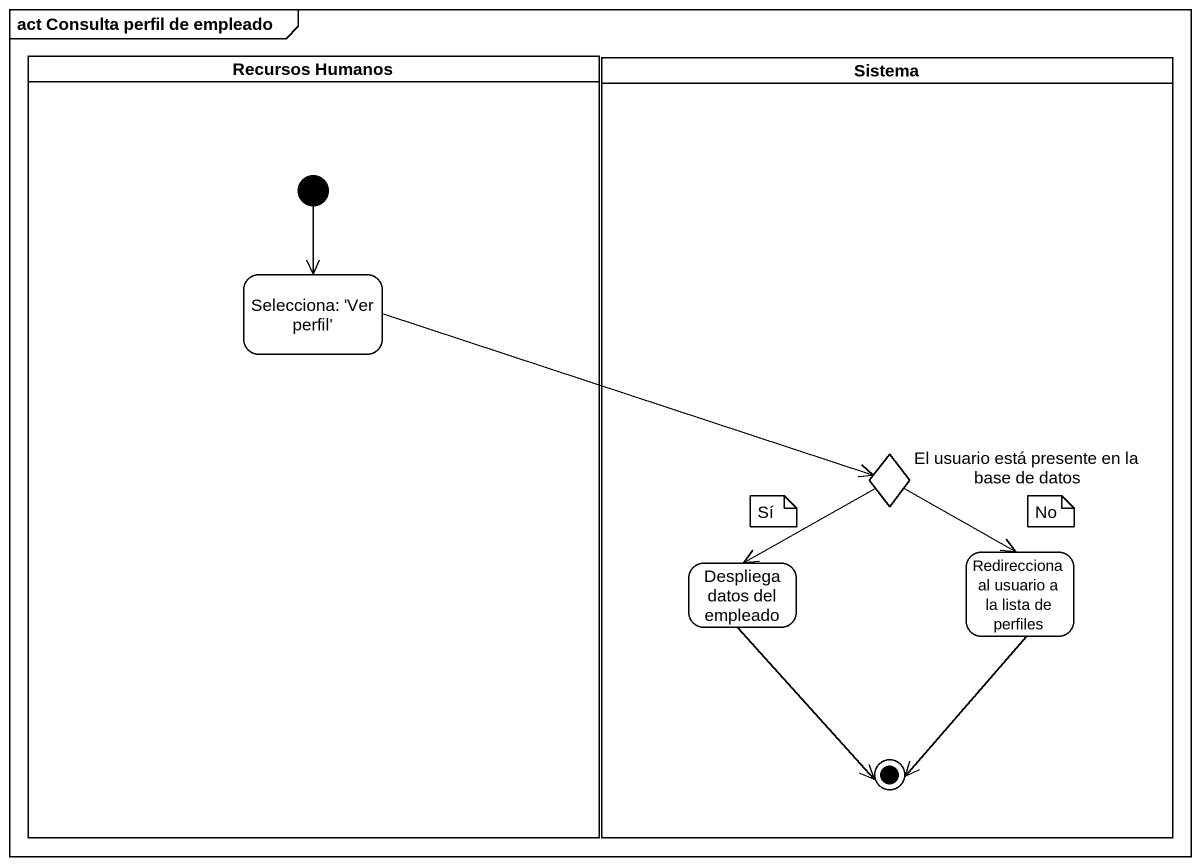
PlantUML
@startuml
mainframe act Consulta perfil de empleado
hide empty description
state "Recursos Humanos" as Recursos_Humanos <<partition>> {
  state "Selecciona: 'Ver perfil'" as Selecciona_Ver_perfil
  [*] --> Selecciona_Ver_perfil
}
state Sistema <<partition>> {
  state "El usuario está presente en la base de datos" as El_usuario_está_presente_en <<choice>>
  state "Redirecciona al usuario a la lista de perfiles" as Redirecciona_al_usuario_a
  state "Despliega datos del empleado" as Despliega_datos_del_empleado
  Redirecciona_al_usuario_a --> [*]
  Despliega_datos_del_empleado --> [*]
}
Selecciona_Ver_perfil -right-> El_usuario_está_presente_en
El_usuario_está_presente_en --> Redirecciona_al_usuario_a
El_usuario_está_presente_en --> Despliega_datos_del_empleado
note as N1
  Sí
end note
note as N2
  No
end note
@enduml
